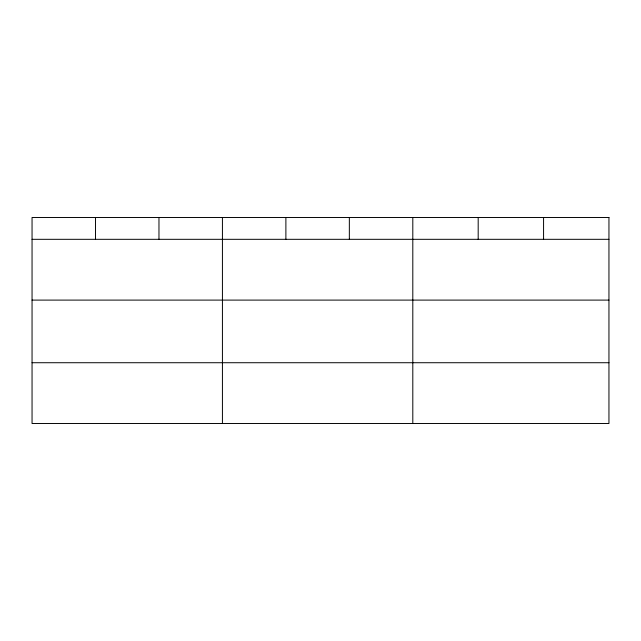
<?xml version="1.0" encoding="UTF-8"?>
<svg xmlns="http://www.w3.org/2000/svg" width="641" height="641" viewBox="0 0 641 641"><rect width="100%" height="100%" fill="white"/><g stroke="black" fill="none" stroke-linecap="round" stroke-linejoin="round"><path stroke-width="0.96" d="M32.05 239.317L608.95 239.317M32.05 300.1L608.95 300.1M32.05 362.726L608.95 362.726M543.568 217.483L543.568 239.317M478.186 217.483L478.186 239.317M412.804 217.483L412.804 423.517M349.345 217.483L349.345 239.317M285.886 217.483L285.886 239.317M222.427 217.483L222.427 423.517M158.968 217.483L158.968 239.317M95.509 217.483L95.509 239.317M608.95 217.483L32.05 217.483L32.05 423.517L608.95 423.517L608.95 217.483"/></g></svg>
